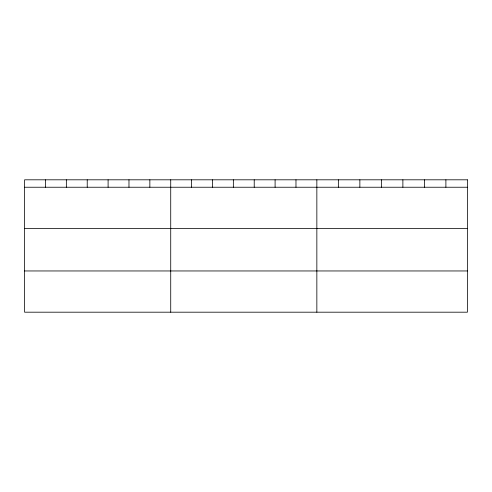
<?xml version="1.0" encoding="UTF-8"?>
<svg xmlns="http://www.w3.org/2000/svg" width="492" height="492" viewBox="0 0 492 492"><rect width="100%" height="100%" fill="white"/><g stroke="black" fill="none" stroke-linecap="round" stroke-linejoin="round"><path stroke-width="0.74" d="M24.6 187.237L467.4 187.237M24.6 228.472L467.4 228.472M24.6 270.957L467.4 270.957M445.893 179.808L445.893 187.237M424.387 179.808L424.387 187.237M402.88 179.808L402.88 187.237M381.368 179.808L381.368 187.237M359.861 179.808L359.861 187.237M338.355 179.808L338.355 187.237M316.848 179.808L316.848 312.192M295.975 179.808L295.975 187.237M275.096 179.808L275.096 187.237M254.223 179.808L254.223 187.237M233.349 179.808L233.349 187.237M212.476 179.808L212.476 187.237M191.597 179.808L191.597 187.237M170.724 179.808L170.724 312.192M149.851 179.808L149.851 187.237M128.972 179.808L128.972 187.237M108.099 179.808L108.099 187.237M87.225 179.808L87.225 187.237M66.352 179.808L66.352 187.237M45.473 179.808L45.473 187.237M467.4 179.808L24.6 179.808L24.6 312.192L467.4 312.192L467.4 179.808"/></g></svg>
